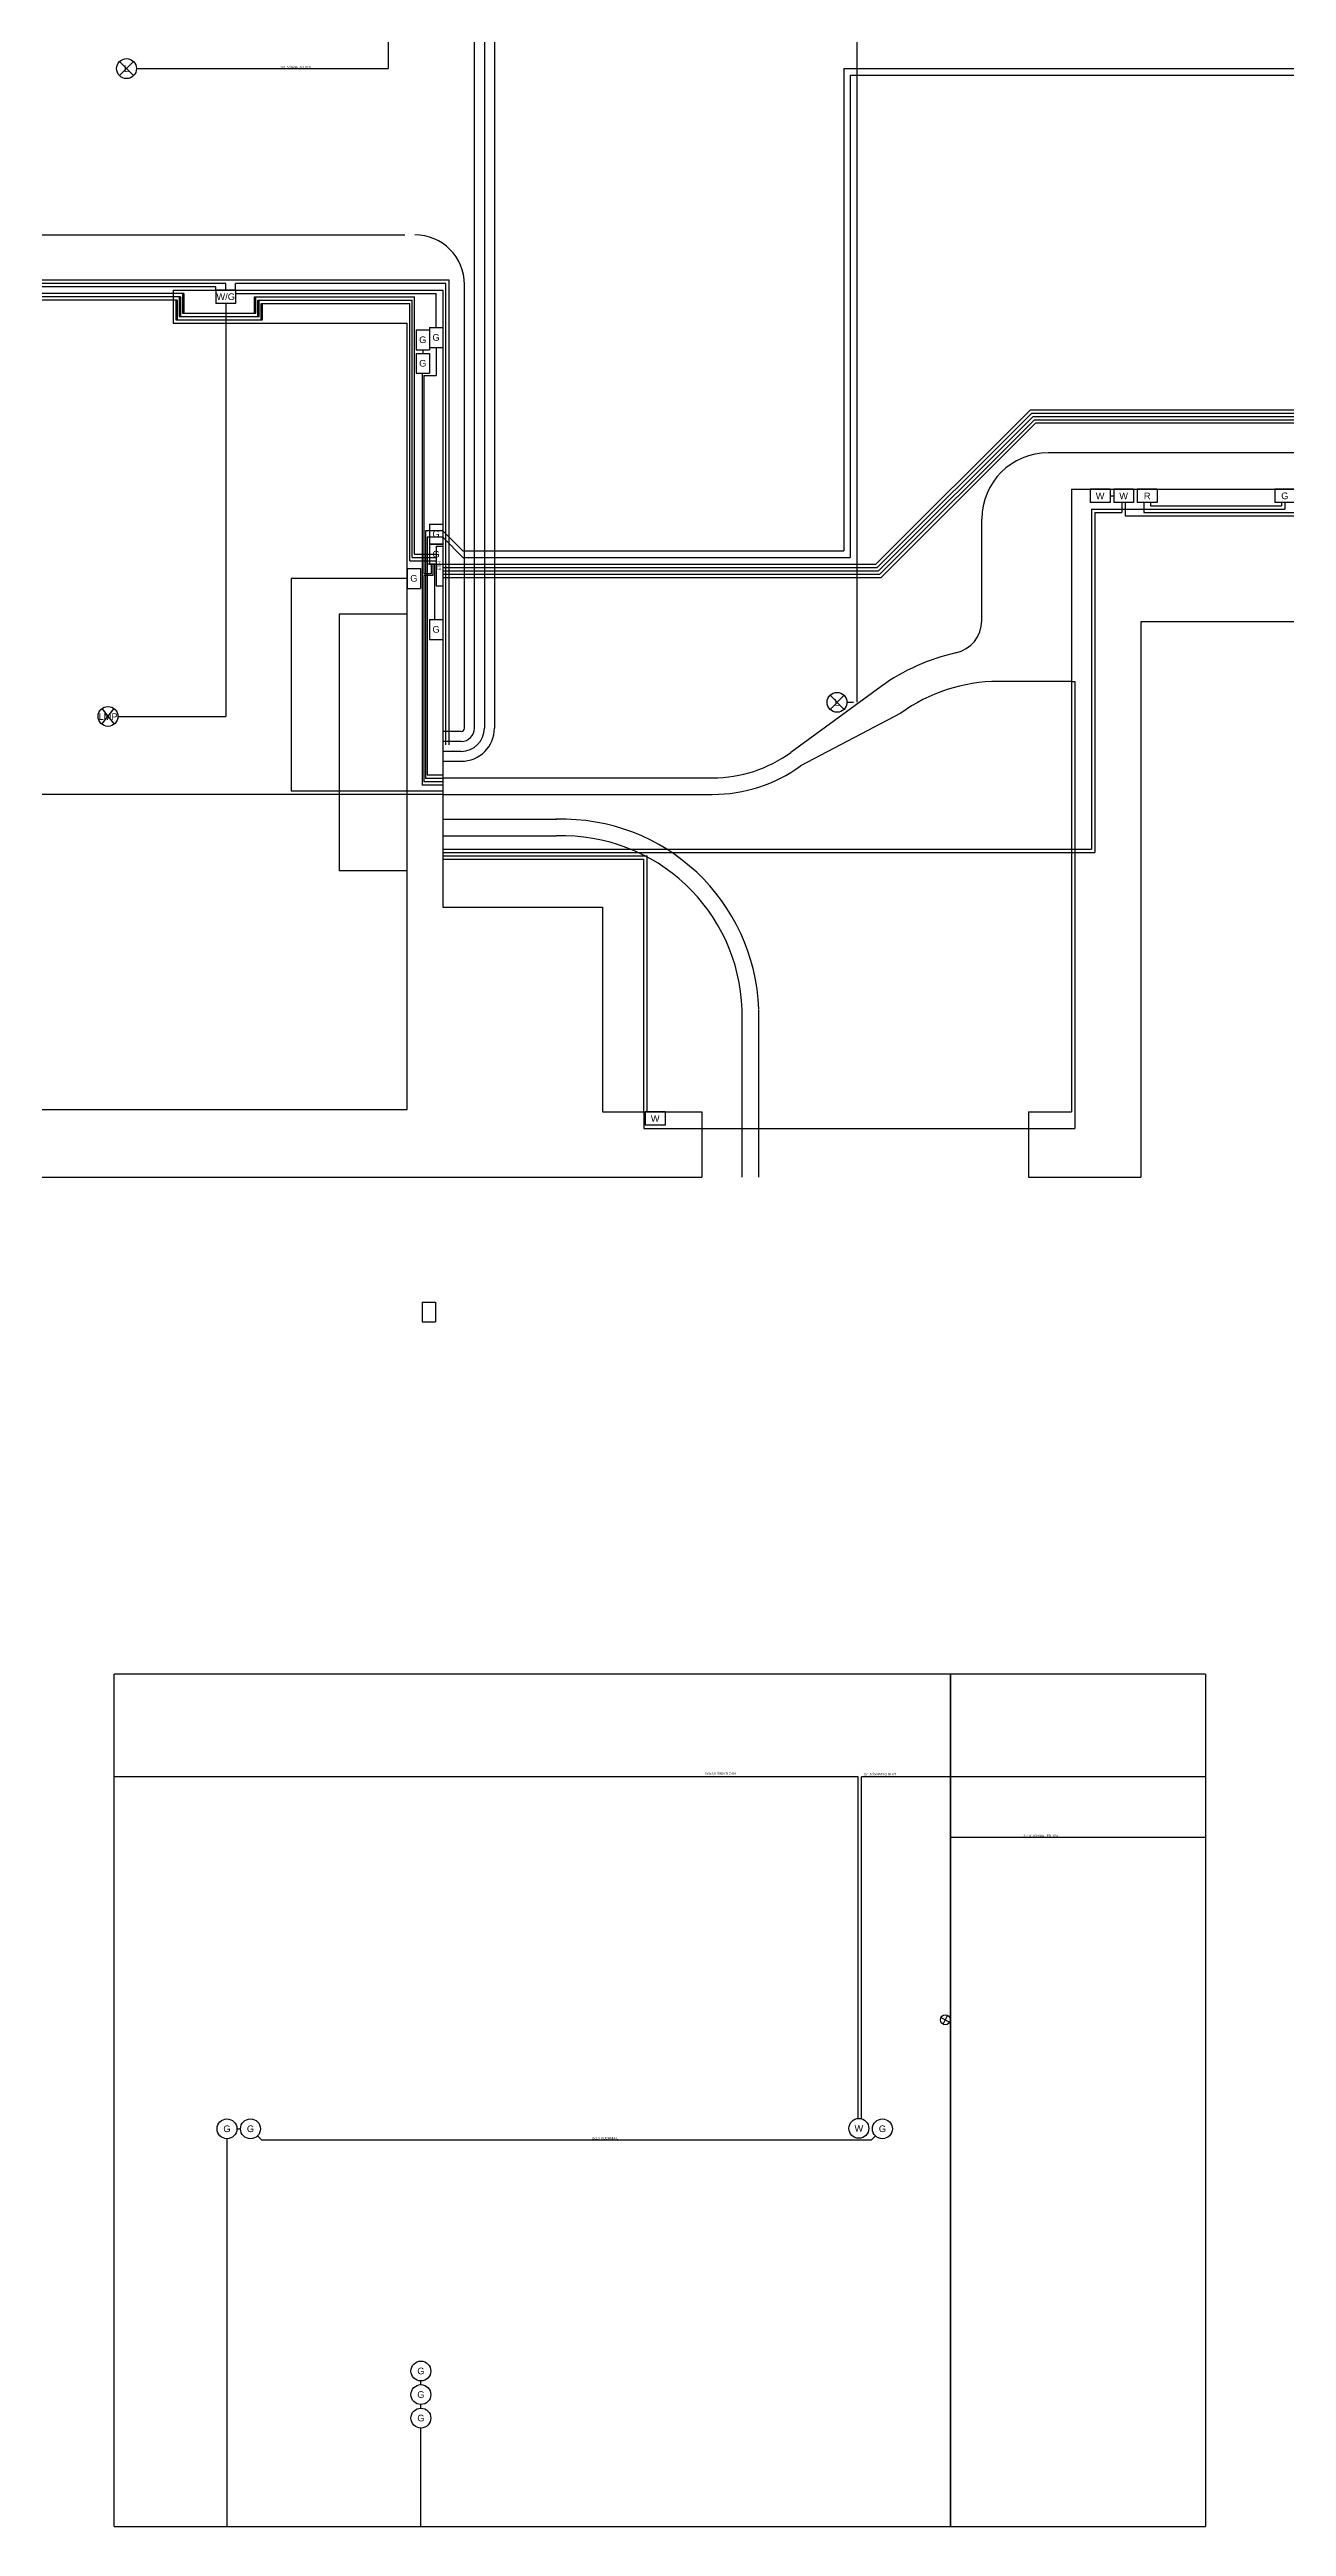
# Model space of a CAD drawing. Header units: millimetres. Extents: x 1478 to 10450, y 2114 to 8349.
# Drawn here: x 3624 to 3997, y 3454 to 4202 of the extents above; entities that cross this region are included whole.
import ezdxf
from ezdxf.lldxf.tags import DXFTag

# ---------------------------------------------------------------- set-up
doc = ezdxf.new("R2010")
doc.units = ezdxf.units.MM
for name, color, linetype in [('Inst - elektro', 160, 'Continuous'), ('Inst - elektro OLD', 200, 'Continuous'), ('Inst - sieciowe', 200, 'Continuous'), ('Szkic', 6, 'Continuous'), ('Ściany', 7, 'Continuous')]:
    doc.layers.add(name, color=color, linetype=linetype)
tags = doc.linetypes.add('03B018', pattern=[5.4, 2.16, -3.24]).pattern_tags.tags
tags[6:7] = [DXFTag(74, 4), DXFTag(75, 0), DXFTag(340, '0'), DXFTag(46, 1.0), DXFTag(50, 0.0), DXFTag(44, 0.0), DXFTag(45, 0.0)]
tags[4:5] = [DXFTag(74, 4), DXFTag(75, 0), DXFTag(340, '0'), DXFTag(46, 1.0), DXFTag(50, 0.0), DXFTag(44, 0.0), DXFTag(45, 0.0)]
tags = doc.linetypes.add('06B018', pattern=[6.75, 4.32, -0.54, 0.09, -0.54, 0.09, -0.54, 0.09, -0.54]).pattern_tags.tags
tags[18:19] = [DXFTag(74, 4), DXFTag(75, 0), DXFTag(340, '0'), DXFTag(46, 1.0), DXFTag(50, 0.0), DXFTag(44, 0.0), DXFTag(45, 0.0)]
tags[16:17] = [DXFTag(74, 4), DXFTag(75, 0), DXFTag(340, '0'), DXFTag(46, 1.0), DXFTag(50, 0.0), DXFTag(44, 0.0), DXFTag(45, 0.0)]
tags[14:15] = [DXFTag(74, 4), DXFTag(75, 0), DXFTag(340, '0'), DXFTag(46, 1.0), DXFTag(50, 0.0), DXFTag(44, 0.0), DXFTag(45, 0.0)]
tags[12:13] = [DXFTag(74, 4), DXFTag(75, 0), DXFTag(340, '0'), DXFTag(46, 1.0), DXFTag(50, 0.0), DXFTag(44, 0.0), DXFTag(45, 0.0)]
tags[10:11] = [DXFTag(74, 4), DXFTag(75, 0), DXFTag(340, '0'), DXFTag(46, 1.0), DXFTag(50, 0.0), DXFTag(44, 0.0), DXFTag(45, 0.0)]
tags[8:9] = [DXFTag(74, 4), DXFTag(75, 0), DXFTag(340, '0'), DXFTag(46, 1.0), DXFTag(50, 0.0), DXFTag(44, 0.0), DXFTag(45, 0.0)]
tags[6:7] = [DXFTag(74, 4), DXFTag(75, 0), DXFTag(340, '0'), DXFTag(46, 1.0), DXFTag(50, 0.0), DXFTag(44, 0.0), DXFTag(45, 0.0)]
tags[4:5] = [DXFTag(74, 4), DXFTag(75, 0), DXFTag(340, '0'), DXFTag(46, 1.0), DXFTag(50, 0.0), DXFTag(44, 0.0), DXFTag(45, 0.0)]
tags = doc.linetypes.add('07B05', pattern=[1.75, 0.25, -1.5]).pattern_tags.tags
tags[6:7] = [DXFTag(74, 4), DXFTag(75, 0), DXFTag(340, '0'), DXFTag(46, 1.0), DXFTag(50, 0.0), DXFTag(44, 0.0), DXFTag(45, 0.0)]
tags[4:5] = [DXFTag(74, 4), DXFTag(75, 0), DXFTag(340, '0'), DXFTag(46, 1.0), DXFTag(50, 0.0), DXFTag(44, 0.0), DXFTag(45, 0.0)]

# ---------------------------------------------------------------- blocks, each defined once
blk = doc.blocks.new('Z$W@#18756')
for p, q in [((0, 6), (0, 0)), ((0, 6), (4, 6)), ((0, 0), (4, 0)), ((4, 6), (4, 0))]:
    blk.add_line(p, q)
blk = doc.blocks.new('Z$W@#26308')
at = {"rotation": -90.00000000000001}
blk.add_blockref('Z$W@#18756', (0, 4), dxfattribs=at)
at = {"insert": (3, 2), "char_height": 2, "width": 6, "attachment_point": 5}
blk.add_mtext('{\\fArial|b0|i0|c238|p0;G}', dxfattribs=at)
blk = doc.blocks.new('Z$W@#11323')
at = {"rotation": -90.00000000000001}
blk.add_blockref('Z$W@#18756', (0, 4), dxfattribs=at)
at = {"insert": (3, 2), "char_height": 2, "width": 6, "attachment_point": 5}
blk.add_mtext('{\\fArial|b0|i0|c238|p0;W}', dxfattribs=at)
blk = doc.blocks.new('Z$W@#29658')
for p, q in [((5.12, 0.88), (0.88, 5.12)), ((0.88, 0.88), (5.12, 5.12))]:
    blk.add_line(p, q)
blk.add_circle((3, 3), 3)
at = {"insert": (2.99, 2.99), "char_height": 2, "width": 4.231, "attachment_point": 5}
blk.add_mtext('{\\fArial|b0|i0|c238|p0;L}', dxfattribs=at)
blk = doc.blocks.new('Z$W@#22704')
blk.add_circle((3, 3), 3)
at = {"insert": (3, 3), "char_height": 2, "width": 3.9163, "attachment_point": 5}
blk.add_mtext('{\\fArial|b0|i0|c238|p0;G}', dxfattribs=at)
blk = doc.blocks.new('Z$W@#16944')
blk.add_blockref('Z$W@#18756', (0, 0))
at = {"insert": (2, 3), "char_height": 2, "width": 4, "attachment_point": 5}
blk.add_mtext('{\\fArial|b0|i0|c238|p0;G}', dxfattribs=at)
blk = doc.blocks.new('Z$W@#7190')
blk.add_circle((3, 3), 3)
at = {"insert": (3, 3), "char_height": 2, "width": 3.9163, "attachment_point": 5}
blk.add_mtext('{\\fArial|b0|i0|c238|p0;W}', dxfattribs=at)
blk = doc.blocks.new('Z$W@#4675')
at = {"layer": 'Inst - elektro'}
for p, q in [((0.16, 2.17), (2.84, 0.83)), ((0.83, 0.16), (2.17, 2.84))]:
    blk.add_line(p, q, dxfattribs=at)
blk.add_circle((1.5, 1.5), 1.5, dxfattribs=at)
blk = doc.blocks.new('Z$W@#22338')
for p, q in [((0, 11.97), (2, 11.97)), ((0, 11.97), (0, 0)), ((2, 11.97), (2, 0)), ((0, 0), (2, 0))]:
    blk.add_line(p, q)
at = {"insert": (1, 5.985), "char_height": 1, "width": 11.97, "attachment_point": 5, "rotation": 90}
blk.add_mtext('{\\fArial|b0|i0|c238|p0;ETH}', dxfattribs=at)

msp = doc.modelspace()

# ---------------------------------------------------------------- linework, layer by layer
for p, q in [((3643.144, 3454.116), (3643.144, 3711.316)), ((3895.344, 3711.316), (3643.144, 3711.316)), ((3895.344, 3454.116), (3895.344, 3711.316)), ((3895.344, 3711.316), (3895.344, 3454.116)), ((3972.344, 3711.316), (3895.344, 3711.316)), ((3972.344, 3711.316), (3972.344, 3454.116)), ((3643.144, 3454.116), (3895.344, 3454.116)), ((3895.344, 3454.116), (3972.344, 3454.116))]:
    msp.add_line(p, q)
at = {"layer": 'Inst - elektro', "linetype": '03B018'}
for p, q in [((3757.812, 4313.739), (3757.812, 3996.816)), ((3751.812, 3996.816), (3751.812, 4295.616)), ((3754.812, 4295.616), (3754.812, 3996.816)), ((3544.962, 4145.716), (3730.812, 4145.716)), ((3748.812, 3996.816), (3748.812, 4130.716)), ((3742.212, 3969.316), (3776.53, 3969.316)), ((3742.212, 3964.316), (3776.53, 3964.316)), ((3832.537, 3861.316), (3832.537, 3911.816)), ((3837.537, 3861.316), (3837.537, 3911.816))]:
    msp.add_line(p, q, dxfattribs=at)
at = {"layer": 'Inst - elektro', "linetype": '07B05'}
for p, q in [((3725.812, 4262.616), (3725.812, 4195.864)), ((3867.162, 4250.616), (3867.162, 4004.616)), ((3649.856, 4195.864), (3725.812, 4195.864)), ((3863.162, 4195.864), (3863.162, 4050.301)), ((3863.162, 4195.864), (4139.41, 4195.864)), ((3865.162, 4193.864), (3865.162, 4048.301)), ((3865.162, 4193.864), (4139.41, 4193.864)), ((3676.762, 4131.016), (3550.962, 4131.016)), ((3744.212, 4132.016), (3553.512, 4132.016)), ((3673.762, 4130.016), (3555.816, 4130.016)), ((3673.762, 4129.016), (3673.762, 4130.016)), ((3676.762, 4129.016), (3676.762, 4131.016)), ((3679.762, 4129.016), (3679.762, 4131.016)), ((3743.212, 4131.016), (3679.762, 4131.016)), ((3743.212, 3991.816), (3743.212, 4131.016)), ((3744.212, 3991.816), (3744.212, 4132.016)), ((3676.762, 4125.016), (3676.762, 4000.366)), ((3742.212, 4056.416), (3748.327, 4050.301)), ((3742.212, 4054.416), (3748.327, 4048.301)), ((3748.327, 4050.301), (3863.162, 4050.301)), ((3748.327, 4048.301), (3865.162, 4048.301)), ((3748.327, 4048.301), (3865.162, 4048.301)), ((3696.512, 4042.016), (3696.512, 3977.816)), ((3731.512, 4042.016), (3696.512, 4042.016)), ((3644.262, 4000.366), (3676.762, 4000.366)), ((3864.162, 4004.616), (3866.162, 4004.616)), ((3742.212, 3976.816), (3555.816, 3976.816)), ((3742.212, 3977.816), (3696.512, 3977.816)), ((3742.212, 3960.316), (3931.912, 3960.316)), ((3742.212, 3959.316), (3931.912, 3959.316)), ((3742.212, 3958.316), (3803.857, 3958.316)), ((3742.212, 3957.316), (3802.857, 3957.316)), ((3802.857, 3881.016), (3802.857, 3957.316)), ((3803.857, 3881.016), (3803.857, 3958.316))]:
    msp.add_line(p, q, dxfattribs=at)
at = {"layer": 'Inst - elektro', "linetype": '06B018'}
for p, q in [((3679.762, 4128.016), (3740.212, 4128.016)), ((3740.212, 4117.716), (3740.212, 4128.016)), ((3740.212, 4111.716), (3740.212, 4103.25)), ((3736.012, 4103.916), (3736.012, 3979.616)), ((3736.512, 4103.25), (3736.512, 4043.367)), ((3736.512, 4103.25), (3740.212, 4103.25)), ((3943.512, 4066.916), (3944.612, 4066.916)), ((3937.912, 4062.916), (3937.912, 3960.316)), ((3937.912, 4062.916), (3996.212, 4062.916)), ((3938.912, 4061.916), (3938.912, 3959.316)), ((3938.912, 4061.916), (3947.112, 4061.916)), ((3947.112, 4064.916), (3947.112, 4061.916)), ((3948.112, 4064.916), (3948.112, 4060.916)), ((3948.112, 4060.916), (4006.212, 4060.916)), ((3953.712, 4064.916), (3953.712, 4061.916)), ((3953.712, 4061.916), (4420.212, 4061.916)), ((3955.712, 4064.916), (3955.712, 4063.916)), ((3955.712, 4063.916), (3995.212, 4063.916)), ((3737.012, 4056.416), (3737.012, 3981.616)), ((3742.212, 4056.416), (3737.012, 4056.416)), ((3737.512, 4054.416), (3737.512, 3982.616)), ((3742.212, 4054.416), (3737.512, 4054.416)), ((3738.712, 4046.316), (3738.712, 4043.367)), ((3739.212, 4046.316), (3739.212, 4042.867)), ((3739.712, 4046.316), (3739.712, 4029.616)), ((3738.712, 4043.367), (3736.512, 4043.367)), ((3739.212, 4042.867), (3736.512, 4042.867)), ((3736.512, 4042.867), (3736.512, 3980.616)), ((3931.912, 4010.916), (3932.912, 4010.916)), ((3932.912, 4010.916), (3932.912, 3876.016)), ((3742.212, 3979.616), (3736.012, 3979.616)), ((3742.212, 3980.616), (3736.512, 3980.616)), ((3742.212, 3981.616), (3737.012, 3981.616)), ((3742.212, 3982.616), (3737.512, 3982.616)), ((3931.912, 3960.316), (3937.912, 3960.316)), ((3931.912, 3959.316), (3938.912, 3959.316)), ((3802.857, 3881.016), (3802.857, 3876.016)), ((3802.857, 3876.016), (3932.912, 3876.016)), ((3867.544, 3680.316), (3643.144, 3680.316)), ((3867.544, 3577.116), (3867.544, 3680.316)), ((3868.544, 3577.116), (3868.544, 3680.316)), ((3972.344, 3680.316), (3868.544, 3680.316)), ((3895.344, 3662.116), (3972.344, 3662.116)), ((3680.144, 3574.116), (3681.244, 3574.116)), ((3686.365, 3571.995), (3687.544, 3570.816)), ((3687.544, 3570.816), (3871.544, 3570.816)), ((3872.723, 3571.995), (3871.544, 3570.816)), ((3735.644, 3496.916), (3735.644, 3498.016)), ((3735.644, 3489.816), (3735.644, 3490.916)), ((3735.644, 3454.116), (3735.644, 3483.816))]:
    msp.add_line(p, q, dxfattribs=at)
at = {"layer": 'Inst - elektro'}
for p, q in [((3995.212, 4064.916), (3995.212, 4063.916)), ((3996.212, 4064.916), (3996.212, 4062.916)), ((3639.446, 3997.979), (3643.079, 4002.754)), ((3639.446, 4002.754), (3643.079, 3997.979)), ((3747.812, 3995.816), (3742.212, 3995.816)), ((3747.812, 3992.816), (3742.212, 3992.816)), ((3747.812, 3989.816), (3742.212, 3989.816)), ((3742.212, 3986.816), (3747.812, 3986.816))]:
    msp.add_line(p, q, dxfattribs=at)
msp.add_circle((3641.262, 4000.366), 3, dxfattribs=at)
at = {"layer": 'Inst - elektro', "linetype": '03B018'}
for centre, radius, start, end in [((3733.812, 4130.716), 15, 0, 90), ((3747.812, 3996.816), 10, 270, 0), ((3747.812, 3996.816), 7, 270, 0), ((3747.812, 3996.816), 4, 270, 0), ((3747.812, 3996.816), 1, 270, 0), ((3778.274, 3910.052), 59.293, 1.8625, 91.840557), ((3778.274, 3910.052), 54.293, 1.8625, 91.840557)]:
    msp.add_arc(centre, radius, start, end, dxfattribs=at)
at = {"layer": 'Inst - elektro OLD', "linetype": '06B018'}
msp.add_line((3677.144, 3571.116), (3677.144, 3454.116), dxfattribs=at)
at = {"layer": 'Inst - sieciowe', "linetype": '06B018'}
for p, q in [((3663.162, 4127.016), (3548.962, 4127.016)), ((3664.162, 4128.016), (3549.962, 4128.016)), ((3685.437, 4127.016), (3733.762, 4127.016)), ((3733.762, 4049.301), (3733.762, 4127.016)), ((3662.162, 4126.016), (3547.962, 4126.016)), ((3661.762, 4120.016), (3687.837, 4120.016)), ((3662.762, 4121.016), (3686.837, 4121.016)), ((3663.762, 4122.016), (3685.837, 4122.016)), ((3686.437, 4126.016), (3733.012, 4126.016)), ((3687.437, 4125.016), (3732.262, 4125.016)), ((3732.262, 4047.301), (3732.262, 4125.016)), ((3733.012, 4048.301), (3733.012, 4126.016)), ((3732.262, 4047.301), (3740.212, 4047.301)), ((3733.012, 4048.301), (3740.212, 4048.301)), ((3733.762, 4049.301), (3740.212, 4049.301))]:
    msp.add_line(p, q, dxfattribs=at)
at = {"layer": 'Inst - sieciowe'}
for p, q in [((3662.762, 4127.016), (3662.762, 4121.016)), ((3662.962, 4127.016), (3662.962, 4121.016)), ((3663.162, 4127.016), (3663.162, 4121.016)), ((3663.762, 4128.016), (3663.762, 4122.016)), ((3663.962, 4128.016), (3663.962, 4122.016)), ((3664.162, 4128.016), (3664.162, 4122.016)), ((3685.437, 4122.016), (3685.437, 4127.016)), ((3685.637, 4122.016), (3685.637, 4127.016)), ((3685.837, 4122.016), (3685.837, 4127.016)), ((3661.762, 4126.016), (3661.762, 4120.016)), ((3661.962, 4126.016), (3661.962, 4120.016)), ((3662.162, 4126.016), (3662.162, 4120.016)), ((3686.437, 4121.016), (3686.437, 4126.016)), ((3686.637, 4126.016), (3686.637, 4121.016)), ((3686.637, 4121.016), (3686.637, 4126.016)), ((3686.837, 4121.016), (3686.837, 4126.016)), ((3687.437, 4120.016), (3687.437, 4125.016)), ((3687.637, 4120.016), (3687.637, 4125.016)), ((3687.837, 4120.016), (3687.837, 4125.016))]:
    msp.add_line(p, q, dxfattribs=at)
at = {"layer": 'Inst - sieciowe', "linetype": '07B05'}
for p, q in [((3872.85, 4046.301), (3919.465, 4092.916)), ((3873.264, 4045.301), (3919.879, 4091.916)), ((3873.679, 4044.301), (3920.294, 4090.916)), ((3874.093, 4043.301), (3920.708, 4089.916)), ((3874.507, 4042.301), (3921.122, 4088.916)), ((3919.465, 4092.916), (4414.212, 4092.916)), ((3919.879, 4091.916), (4414.212, 4091.916)), ((3920.294, 4090.916), (4414.212, 4090.916)), ((3920.708, 4089.916), (4414.212, 4089.916)), ((3921.122, 4088.916), (4414.212, 4088.916)), ((3742.212, 4046.301), (3872.85, 4046.301)), ((3742.212, 4045.301), (3873.264, 4045.301)), ((3742.212, 4044.301), (3873.679, 4044.301)), ((3742.212, 4043.301), (3874.093, 4043.301)), ((3742.212, 4042.301), (3874.507, 4042.301))]:
    msp.add_line(p, q, dxfattribs=at)
at = {"layer": 'Inst - sieciowe', "linetype": '03B018'}
for p, q in [((4264.112, 4079.916), (3924.834, 4079.916)), ((3904.834, 4029.29), (3904.834, 4059.916)), ((3874.465, 4009.384), (3847.224, 3989.505)), ((3931.912, 4010.916), (3909.834, 4010.916)), ((3880.36, 4001.306), (3850.172, 3985.466)), ((3742.212, 3981.816), (3823.645, 3981.816)), ((3742.212, 3976.816), (3823.645, 3976.816))]:
    msp.add_line(p, q, dxfattribs=at)
for centre, radius, start, end in [((3924.834, 4059.916), 20, 90, 180), ((3894.834, 4029.29), 10, 282.373625, 0), ((3909.834, 3960.916), 60, 102.373625, 126.119571), ((3909.834, 3960.916), 50, 90, 126.119571), ((3823.645, 4021.816), 40, 270, 306.119571), ((3823.645, 4021.816), 45, 270, 306.119571)]:
    msp.add_arc(centre, radius, start, end, dxfattribs=at)
at = {"layer": 'Szkic'}
for p, q in [((3736.212, 4111.016), (3736.212, 4109.916)), ((3740.212, 4046.316), (3737.512, 4046.316))]:
    msp.add_line(p, q, dxfattribs=at)
at = {"layer": 'Ściany'}
for p, q in [((3660.962, 4129.016), (3660.962, 4119.016)), ((3660.962, 4129.016), (3742.212, 4129.016)), ((3742.212, 4129.016), (3742.212, 3942.816)), ((3660.962, 4119.016), (3731.512, 4119.016)), ((3731.512, 3881.716), (3731.512, 4119.016)), ((3931.912, 4068.916), (3931.912, 3881.016)), ((3931.912, 4068.916), (4414.212, 4068.916)), ((3731.512, 4031.216), (3711.012, 4031.216)), ((3711.012, 4031.216), (3711.012, 3953.716)), ((3952.812, 4028.916), (3952.812, 3861.316)), ((4665.012, 4028.916), (3952.812, 4028.916)), ((3731.512, 3953.716), (3711.012, 3953.716)), ((3742.212, 3942.816), (3790.412, 3942.816)), ((3790.412, 3942.816), (3790.412, 3881.016)), ((3551.012, 3881.716), (3731.512, 3881.716)), ((3790.412, 3881.016), (3820.412, 3881.016)), ((3820.412, 3881.016), (3820.412, 3861.316)), ((3918.912, 3881.016), (3918.912, 3861.316)), ((3918.912, 3881.016), (3931.912, 3881.016)), ((3180.712, 3861.316), (3820.412, 3861.316)), ((3918.912, 3861.316), (3952.812, 3861.316))]:
    msp.add_line(p, q, dxfattribs=at)

# ---------------------------------------------------------------- block references
msp.add_blockref('Z$W@#18756', (3736.07, 3817.638))
at = {"layer": 'Inst - elektro'}
for name, p in [('Z$W@#29658', (3643.856, 4192.864)), ('Z$W@#16944', (3734.212, 4111.016)), ('Z$W@#16944', (3738.212, 4111.716)), ('Z$W@#16944', (3734.212, 4103.916)), ('Z$W@#11323', (3937.512, 4064.916)), ('Z$W@#11323', (3944.612, 4064.916)), ('Z$W@#26308', (3993.212, 4064.916)), ('Z$W@#16944', (3738.212, 4052.416)), ('Z$W@#16944', (3738.212, 4046.316)), ('Z$W@#16944', (3731.512, 4039.016)), ('Z$W@#16944', (3738.212, 4023.616)), ('Z$W@#29658', (3858.162, 4001.616)), ('Z$W@#11323', (3803.312, 3877.016)), ('Z$W@#22704', (3674.144, 3571.116)), ('Z$W@#22704', (3681.244, 3571.116)), ('Z$W@#7190', (3864.744, 3571.257)), ('Z$W@#22704', (3871.844, 3571.116)), ('Z$W@#22704', (3732.644, 3498.016)), ('Z$W@#22704', (3732.644, 3490.916)), ('Z$W@#22704', (3732.644, 3483.816))]:
    msp.add_blockref(name, p, dxfattribs=at)
for p, rotation in [((3673.762, 4129.016), 270), ((3951.712, 4068.916), -90.00000000000001)]:
    msp.add_blockref('Z$W@#18756', p, dxfattribs=dict(at, rotation=rotation))
at = {"layer": 'Inst - sieciowe'}
msp.add_blockref('Z$W@#22338', (3740.212, 4039.816), dxfattribs=at)
at = {"layer": 'Szkic'}
msp.add_blockref('Z$W@#4675', (3892.344, 3605.516), dxfattribs=at)

# ---------------------------------------------------------------- texts
at = {"layer": 'Inst - elektro', "attachment_point": 5}
for s, insert, char_height, width in [('{\\fArial|b0|i0|c238|p0;3x1,5 ŚWIATŁO HOL}', (3697.984, 4196.264), 0.7, 16.93972), ('{\\fArial|b0|i0|c238|p0;W/G}', (3676.762, 4127.016), 2, 6), ('{\\fArial|b0|i0|c238|p0;R}', (3954.712, 4066.916), 2, 6), ('{\\fArial|b0|i0|c238|p0;LMP}', (3641.294, 4000.319), 2, 4.99599), ('{\\fArial|b0|i0|c238|p0;2x3x1,5 ŚWIATŁO IN}', (3825.913, 3681.252), 0.7, 12.86403), ('{\\fArial|b0|i0|c238|p0;3x1,5 ŚWIATŁO BLAT}', (3874.075, 3681.052), 0.7, 12.86403), ('{\\fArial|b0|i0|c238|p0;2x1 KUCHNIA LED 12V}', (3922.56, 3662.516), 0.7, 12.86403)]:
    msp.add_mtext(s, dxfattribs=dict(at, insert=insert, char_height=char_height, width=width))
at = {"layer": 'Inst - elektro OLD', "insert": (3791.232, 3571.216), "char_height": 0.7, "width": 12.86403, "attachment_point": 5}
msp.add_mtext('{\\fArial|b0|i0|c238|p0;3x2,5 KUCHNIA L}', dxfattribs=at)

doc.saveas('drawing.dxf')
